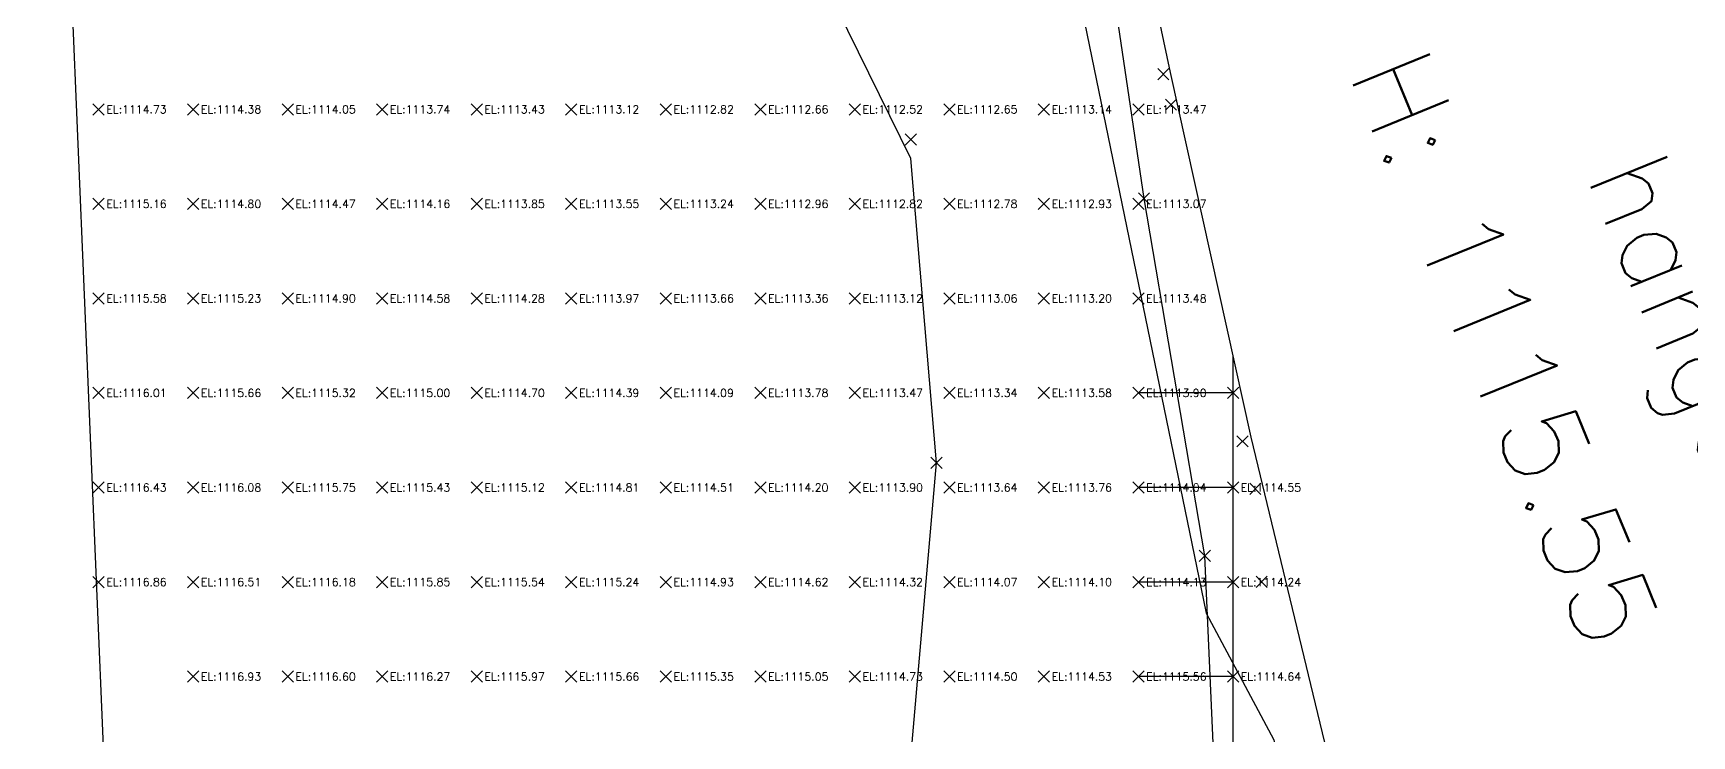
# Model space of a CAD drawing. Header units: metres. Extents: x -212 to 353850, y -37 to 356021.
# Drawn here: x 353708.1 to 353760.7, y 355938.2 to 355960.5 of the extents above; entities that cross this region are included whole.
import ezdxf

# ---------------------------------------------------------------- set-up
doc = ezdxf.new("R2010")
doc.units = ezdxf.units.M
for name, color, linetype in [('C-TINN-BNDY', 110, 'Continuous'), ('C-TOPO-TEXT', 7, 'Continuous'), ('Obs.ts.td2', 7, 'Continuous'), ('Survey.td2', 7, 'Continuous'), ('V-NODE', 1, 'Continuous')]:
    doc.layers.add(name, color=color, linetype=linetype)
doc.styles.get("Standard").update_dxf_attribs({"font": 'simplex.shx'})

# ---------------------------------------------------------------- blocks, each defined once
blk = doc.blocks.new('*U1')
at = {"color": 0, "linetype": 'ByBlock', "lineweight": -2, "transparency": 16777216}
for p, q in [((-0.71, -0.71), (0.71, 0.71)), ((-0.71, 0.71), (0.71, -0.71))]:
    blk.add_line(p, q, dxfattribs=at)
blk = doc.blocks.new('*U32', base_point=(353735.9404, 355957.0914, 1112.5336))
at = {"layer": 'V-NODE', "lineweight": -2, "xscale": 0.25, "yscale": 0.25, "zscale": 0.25}
blk.add_blockref('*U1', (353735.9404, 355957.0914, 1112.5336), dxfattribs=at)
blk = doc.blocks.new('*U33', base_point=(353743.3419, 355955.2182, 1113.0622))
at = {"layer": 'V-NODE', "lineweight": -2, "xscale": 0.25, "yscale": 0.25, "zscale": 0.25}
blk.add_blockref('*U1', (353743.3419, 355955.2182, 1113.0622), dxfattribs=at)
blk = doc.blocks.new('*U34', base_point=(353736.7538, 355946.8311, 1113.521))
at = {"layer": 'V-NODE', "lineweight": -2, "xscale": 0.25, "yscale": 0.25, "zscale": 0.25}
blk.add_blockref('*U1', (353736.7538, 355946.8311, 1113.521), dxfattribs=at)
blk = doc.blocks.new('*U35', base_point=(353745.273, 355943.8814, 1114.0365))
at = {"layer": 'V-NODE', "lineweight": -2, "xscale": 0.25, "yscale": 0.25, "zscale": 0.25}
blk.add_blockref('*U1', (353745.273, 355943.8814, 1114.0365), dxfattribs=at)
blk = doc.blocks.new('*U36', base_point=(353747.0736, 355943.0595, 1114.3385))
at = {"layer": 'V-NODE', "lineweight": -2, "xscale": 0.25, "yscale": 0.25, "zscale": 0.25}
blk.add_blockref('*U1', (353747.0736, 355943.0595, 1114.3385), dxfattribs=at)
blk = doc.blocks.new('*U1014', base_point=(353743.9531, 355959.1677, 1113.7183))
at = {"layer": 'V-NODE', "lineweight": -2, "xscale": 0.25, "yscale": 0.25, "zscale": 0.25}
blk.add_blockref('*U1', (353743.9531, 355959.1677, 1113.7183), dxfattribs=at)
blk = doc.blocks.new('*U1016', base_point=(353744.1957, 355958.1963, 1114.4037))
at = {"layer": 'V-NODE', "lineweight": -2, "xscale": 0.25, "yscale": 0.25, "zscale": 0.25}
blk.add_blockref('*U1', (353744.1957, 355958.1963, 1114.4037), dxfattribs=at)
blk = doc.blocks.new('*U1018', base_point=(353746.464, 355947.5143, 1114.4695))
at = {"layer": 'V-NODE', "lineweight": -2, "xscale": 0.25, "yscale": 0.25, "zscale": 0.25}
blk.add_blockref('*U1', (353746.464, 355947.5143, 1114.4695), dxfattribs=at)
blk = doc.blocks.new('*U1020', base_point=(353746.8729, 355946.0083, 1115.5567))
at = {"layer": 'V-NODE', "lineweight": -2, "xscale": 0.25, "yscale": 0.25, "zscale": 0.25}
blk.add_blockref('*U1', (353746.8729, 355946.0083, 1115.5567), dxfattribs=at)

msp = doc.modelspace()

# ---------------------------------------------------------------- linework, layer by layer
at = {"color": 7, "true_color": 0xffffff}
msp.add_line((353746.166, 355916.049, 1117.654), (353746.166, 355950.22, 1119.785), dxfattribs=at)
at = {"color": 3}
for points, elevation in [([(353765.504, 355917.437), (353755.544, 355919.483), (353749.674, 355920.365), (353748.276, 355921.814), (353745.66, 355935.091), (353745.273, 355943.881), (353743.342, 355955.218), (353741.07, 355970.584), (353735.705, 355971.595), (353736.209, 355975.47), (353737.494, 355977.393), (353732.698, 355979.364), (353732.597, 355979.675), (353733.348, 355981.916), (353733.926, 355982.401), (353738.331, 355986.051), (353740.916, 355987.366), (353741.48, 355987.589), (353745.243, 355988.606), (353750.265, 355988.744), (353753.191, 355988.156), (353758.338, 355986.258), (353759.048, 355984.837)], 1122.578), ([(353711.127, 355918.698), (353716.258, 355919.979), (353726.847, 355924.574), (353732.015, 355929.018), (353735.699, 355934.684), (353736.754, 355946.831), (353735.94, 355956.491), (353729.282, 355970.016), (353727.398, 355972.553), (353725.878, 355974.714), (353719.729, 355976.575), (353708.516, 355980.861)], 1120.192)]:
    msp.add_lwpolyline(points, dxfattribs=dict(at, elevation=elevation))
at = {"color": 2}
msp.add_lwpolyline([(353761.897, 355981.641), (353758.781, 355982.01), (353752.292, 355977.488), (353751.711, 355972.573), (353744.551, 355970.094), (353739.753, 355969.1), (353745.312, 355942.065), (353747.464, 355938.046), (353750.459, 355923.562), (353751.456, 355923.769), (353753.642, 355920.664), (353765.343, 355919.318)], dxfattribs=at)
at = {"color": 5, "elevation": 1116.095}
msp.add_lwpolyline([(353764.106, 355974.828), (353741.865, 355970.067), (353744.172, 355959.216), (353746.735, 355947.652), (353753.149, 355921.034), (353775.096, 355925.557), (353767.586, 355958.493)], close=True, dxfattribs=at)
at = {"color": 7, "true_color": 0xffffff, "flags": 128}
for points, elevation in [([(353746.166, 355949.049), (353743.166, 355949.049)], 1114.218), ([(353746.166, 355946.049), (353743.166, 355946.049)], 1114.55), ([(353746.166, 355943.049), (353743.166, 355943.049)], 1114.242), ([(353746.166, 355940.049), (353743.166, 355940.049)], 1114.638)]:
    msp.add_lwpolyline(points, dxfattribs=dict(at, elevation=elevation))
at = {"layer": 'C-TINN-BNDY', "color": 110, "linetype": 'Continuous', "lineweight": -3, "flags": 128}
msp.add_lwpolyline([(353775.21, 355901.71), (353712.562, 355912.758), (353711.127, 355918.698), (353708.515, 355980.861), (353708.088, 355987.489), (353740.928, 356014.282), (353747.106, 356021.152), (353750.817, 356021.263), (353812.938, 356012.175), (353824.736, 356011.206), (353848.766, 355967.131), (353822.562, 355923.469), (353819.265, 355908.41), (353816.358, 355900.54), (353810.103, 355899.834), (353796.551, 355900.083), (353789.75, 355900.539), (353783.274, 355900.812), (353775.21, 355901.71)], close=True, dxfattribs=at)
at = {"layer": 'C-TOPO-TEXT', "color": 6, "linetype": 'Continuous', "lineweight": -3}
for p, q in [((353709.986, 355957.869, 1114.735), (353710.345, 355958.229, 1114.735)), ((353709.986, 355958.229, 1114.735), (353710.345, 355957.869, 1114.735)), ((353712.986, 355957.869, 1114.378), (353713.345, 355958.229, 1114.378)), ((353712.986, 355958.229, 1114.378), (353713.345, 355957.869, 1114.378)), ((353715.986, 355957.869, 1114.045), (353716.345, 355958.229, 1114.045)), ((353715.986, 355958.229, 1114.045), (353716.345, 355957.869, 1114.045)), ((353718.986, 355957.869, 1113.737), (353719.345, 355958.229, 1113.737)), ((353718.986, 355958.229, 1113.737), (353719.345, 355957.869, 1113.737)), ((353721.986, 355957.869, 1113.43), (353722.345, 355958.229, 1113.43)), ((353721.986, 355958.229, 1113.43), (353722.345, 355957.869, 1113.43)), ((353724.986, 355957.869, 1113.124), (353725.345, 355958.229, 1113.124)), ((353724.986, 355958.229, 1113.124), (353725.345, 355957.869, 1113.124)), ((353727.986, 355957.869, 1112.818), (353728.345, 355958.229, 1112.818)), ((353727.986, 355958.229, 1112.818), (353728.345, 355957.869, 1112.818)), ((353730.986, 355957.869, 1112.656), (353731.345, 355958.229, 1112.656)), ((353730.986, 355958.229, 1112.656), (353731.345, 355957.869, 1112.656)), ((353733.986, 355957.869, 1112.519), (353734.345, 355958.229, 1112.519)), ((353733.986, 355958.229, 1112.519), (353734.345, 355957.869, 1112.519)), ((353736.986, 355957.869, 1112.65), (353737.345, 355958.229, 1112.65)), ((353736.986, 355958.229, 1112.65), (353737.345, 355957.869, 1112.65)), ((353739.986, 355957.869, 1113.138), (353740.345, 355958.229, 1113.138)), ((353739.986, 355958.229, 1113.138), (353740.345, 355957.869, 1113.138)), ((353742.986, 355957.869, 1113.465), (353743.345, 355958.229, 1113.465)), ((353742.986, 355958.229, 1113.465), (353743.345, 355957.869, 1113.465)), ((353709.986, 355954.869, 1115.159), (353710.345, 355955.229, 1115.159)), ((353709.986, 355955.229, 1115.159), (353710.345, 355954.869, 1115.159)), ((353712.986, 355954.869, 1114.804), (353713.345, 355955.229, 1114.804)), ((353712.986, 355955.229, 1114.804), (353713.345, 355954.869, 1114.804)), ((353715.986, 355954.869, 1114.471), (353716.345, 355955.229, 1114.471)), ((353715.986, 355955.229, 1114.471), (353716.345, 355954.869, 1114.471)), ((353718.986, 355954.869, 1114.159), (353719.345, 355955.229, 1114.159)), ((353718.986, 355955.229, 1114.159), (353719.345, 355954.869, 1114.159)), ((353721.986, 355954.869, 1113.853), (353722.345, 355955.229, 1113.853)), ((353721.986, 355955.229, 1113.853), (353722.345, 355954.869, 1113.853)), ((353724.986, 355954.869, 1113.547), (353725.345, 355955.229, 1113.547)), ((353724.986, 355955.229, 1113.547), (353725.345, 355954.869, 1113.547)), ((353727.986, 355954.869, 1113.24), (353728.345, 355955.229, 1113.24)), ((353727.986, 355955.229, 1113.24), (353728.345, 355954.869, 1113.24)), ((353730.986, 355954.869, 1112.955), (353731.345, 355955.229, 1112.955)), ((353730.986, 355955.229, 1112.955), (353731.345, 355954.869, 1112.955)), ((353733.986, 355954.869, 1112.819), (353734.345, 355955.229, 1112.819)), ((353733.986, 355955.229, 1112.819), (353734.345, 355954.869, 1112.819)), ((353736.986, 355954.869, 1112.781), (353737.345, 355955.229, 1112.781)), ((353736.986, 355955.229, 1112.781), (353737.345, 355954.869, 1112.781)), ((353739.986, 355954.869, 1112.925), (353740.345, 355955.229, 1112.925)), ((353739.986, 355955.229, 1112.925), (353740.345, 355954.869, 1112.925)), ((353742.986, 355954.869, 1113.069), (353743.345, 355955.229, 1113.069)), ((353742.986, 355955.229, 1113.069), (353743.345, 355954.869, 1113.069)), ((353709.986, 355951.869, 1115.584), (353710.345, 355952.229, 1115.584)), ((353709.986, 355952.229, 1115.584), (353710.345, 355951.869, 1115.584)), ((353712.986, 355951.869, 1115.23), (353713.345, 355952.229, 1115.23)), ((353712.986, 355952.229, 1115.23), (353713.345, 355951.869, 1115.23)), ((353715.986, 355951.869, 1114.897), (353716.345, 355952.229, 1114.897)), ((353715.986, 355952.229, 1114.897), (353716.345, 355951.869, 1114.897)), ((353718.986, 355951.869, 1114.582), (353719.345, 355952.229, 1114.582)), ((353718.986, 355952.229, 1114.582), (353719.345, 355951.869, 1114.582)), ((353721.986, 355951.869, 1114.276), (353722.345, 355952.229, 1114.276)), ((353721.986, 355952.229, 1114.276), (353722.345, 355951.869, 1114.276)), ((353724.986, 355951.869, 1113.969), (353725.345, 355952.229, 1113.969)), ((353724.986, 355952.229, 1113.969), (353725.345, 355951.869, 1113.969)), ((353727.986, 355951.869, 1113.663), (353728.345, 355952.229, 1113.663)), ((353727.986, 355952.229, 1113.663), (353728.345, 355951.869, 1113.663)), ((353730.986, 355951.869, 1113.357), (353731.345, 355952.229, 1113.357)), ((353730.986, 355952.229, 1113.357), (353731.345, 355951.869, 1113.357)), ((353733.986, 355951.869, 1113.118), (353734.345, 355952.229, 1113.118)), ((353733.986, 355952.229, 1113.118), (353734.345, 355951.869, 1113.118)), ((353736.986, 355951.869, 1113.059), (353737.345, 355952.229, 1113.059)), ((353736.986, 355952.229, 1113.059), (353737.345, 355951.869, 1113.059)), ((353739.986, 355951.869, 1113.203), (353740.345, 355952.229, 1113.203)), ((353739.986, 355952.229, 1113.203), (353740.345, 355951.869, 1113.203)), ((353742.986, 355951.869, 1113.484), (353743.345, 355952.229, 1113.484)), ((353742.986, 355952.229, 1113.484), (353743.345, 355951.869, 1113.484)), ((353709.986, 355948.869, 1116.009), (353710.345, 355949.229, 1116.009)), ((353709.986, 355949.229, 1116.009), (353710.345, 355948.869, 1116.009)), ((353712.986, 355948.869, 1115.656), (353713.345, 355949.229, 1115.656)), ((353712.986, 355949.229, 1115.656), (353713.345, 355948.869, 1115.656)), ((353715.986, 355948.869, 1115.323), (353716.345, 355949.229, 1115.323)), ((353715.986, 355949.229, 1115.323), (353716.345, 355948.869, 1115.323)), ((353718.986, 355948.869, 1115.005), (353719.345, 355949.229, 1115.005)), ((353718.986, 355949.229, 1115.005), (353719.345, 355948.869, 1115.005)), ((353721.986, 355948.869, 1114.698), (353722.345, 355949.229, 1114.698)), ((353721.986, 355949.229, 1114.698), (353722.345, 355948.869, 1114.698)), ((353724.986, 355948.869, 1114.392), (353725.345, 355949.229, 1114.392)), ((353724.986, 355949.229, 1114.392), (353725.345, 355948.869, 1114.392)), ((353727.986, 355948.869, 1114.086), (353728.345, 355949.229, 1114.086)), ((353727.986, 355949.229, 1114.086), (353728.345, 355948.869, 1114.086)), ((353730.986, 355948.869, 1113.779), (353731.345, 355949.229, 1113.779)), ((353730.986, 355949.229, 1113.779), (353731.345, 355948.869, 1113.779)), ((353733.986, 355948.869, 1113.473), (353734.345, 355949.229, 1113.473)), ((353733.986, 355949.229, 1113.473), (353734.345, 355948.869, 1113.473)), ((353736.986, 355948.869, 1113.336), (353737.345, 355949.229, 1113.336)), ((353736.986, 355949.229, 1113.336), (353737.345, 355948.869, 1113.336)), ((353739.986, 355948.869, 1113.579), (353740.345, 355949.229, 1113.579)), ((353739.986, 355949.229, 1113.579), (353740.345, 355948.869, 1113.579)), ((353742.986, 355948.869, 1113.902), (353743.345, 355949.229, 1113.902)), ((353742.986, 355949.229, 1113.902), (353743.345, 355948.869, 1113.902)), ((353745.986, 355948.869, 1114.218), (353746.345, 355949.229, 1114.218)), ((353745.986, 355949.229, 1114.218), (353746.345, 355948.869, 1114.218)), ((353709.986, 355945.869, 1116.433), (353710.345, 355946.229, 1116.433)), ((353709.986, 355946.229, 1116.433), (353710.345, 355945.869, 1116.433)), ((353712.986, 355945.869, 1116.082), (353713.345, 355946.229, 1116.082)), ((353712.986, 355946.229, 1116.082), (353713.345, 355945.869, 1116.082)), ((353715.986, 355945.869, 1115.749), (353716.345, 355946.229, 1115.749)), ((353715.986, 355946.229, 1115.749), (353716.345, 355945.869, 1115.749)), ((353718.986, 355945.869, 1115.427), (353719.345, 355946.229, 1115.427)), ((353718.986, 355946.229, 1115.427), (353719.345, 355945.869, 1115.427)), ((353721.986, 355945.869, 1115.121), (353722.345, 355946.229, 1115.121)), ((353721.986, 355946.229, 1115.121), (353722.345, 355945.869, 1115.121)), ((353724.986, 355945.869, 1114.815), (353725.345, 355946.229, 1114.815)), ((353724.986, 355946.229, 1114.815), (353725.345, 355945.869, 1114.815)), ((353727.986, 355945.869, 1114.508), (353728.345, 355946.229, 1114.508)), ((353727.986, 355946.229, 1114.508), (353728.345, 355945.869, 1114.508)), ((353730.986, 355945.869, 1114.202), (353731.345, 355946.229, 1114.202)), ((353730.986, 355946.229, 1114.202), (353731.345, 355945.869, 1114.202)), ((353733.986, 355945.869, 1113.895), (353734.345, 355946.229, 1113.895)), ((353733.986, 355946.229, 1113.895), (353734.345, 355945.869, 1113.895)), ((353736.986, 355945.869, 1113.637), (353737.345, 355946.229, 1113.637)), ((353736.986, 355946.229, 1113.637), (353737.345, 355945.869, 1113.637)), ((353739.986, 355945.869, 1113.763), (353740.345, 355946.229, 1113.763)), ((353739.986, 355946.229, 1113.763), (353740.345, 355945.869, 1113.763)), ((353742.986, 355945.869, 1114.037), (353743.345, 355946.229, 1114.037)), ((353742.986, 355946.229, 1114.037), (353743.345, 355945.869, 1114.037)), ((353745.986, 355945.869, 1114.55), (353746.345, 355946.229, 1114.55)), ((353745.986, 355946.229, 1114.55), (353746.345, 355945.869, 1114.55)), ((353709.986, 355942.869, 1116.858), (353710.345, 355943.229, 1116.858)), ((353709.986, 355943.229, 1116.858), (353710.345, 355942.869, 1116.858)), ((353712.986, 355942.869, 1116.508), (353713.345, 355943.229, 1116.508)), ((353712.986, 355943.229, 1116.508), (353713.345, 355942.869, 1116.508)), ((353715.986, 355942.869, 1116.175), (353716.345, 355943.229, 1116.175)), ((353715.986, 355943.229, 1116.175), (353716.345, 355942.869, 1116.175)), ((353718.986, 355942.869, 1115.85), (353719.345, 355943.229, 1115.85)), ((353718.986, 355943.229, 1115.85), (353719.345, 355942.869, 1115.85)), ((353721.986, 355942.869, 1115.544), (353722.345, 355943.229, 1115.544)), ((353721.986, 355943.229, 1115.544), (353722.345, 355942.869, 1115.544)), ((353724.986, 355942.869, 1115.237), (353725.345, 355943.229, 1115.237)), ((353724.986, 355943.229, 1115.237), (353725.345, 355942.869, 1115.237)), ((353727.986, 355942.869, 1114.931), (353728.345, 355943.229, 1114.931)), ((353727.986, 355943.229, 1114.931), (353728.345, 355942.869, 1114.931)), ((353730.986, 355942.869, 1114.624), (353731.345, 355943.229, 1114.624)), ((353730.986, 355943.229, 1114.624), (353731.345, 355942.869, 1114.624)), ((353733.986, 355942.869, 1114.318), (353734.345, 355943.229, 1114.318)), ((353733.986, 355943.229, 1114.318), (353734.345, 355942.869, 1114.318)), ((353736.986, 355942.869, 1114.067), (353737.345, 355943.229, 1114.067)), ((353736.986, 355943.229, 1114.067), (353737.345, 355942.869, 1114.067)), ((353739.986, 355942.869, 1114.1), (353740.345, 355943.229, 1114.1)), ((353739.986, 355943.229, 1114.1), (353740.345, 355942.869, 1114.1)), ((353742.986, 355942.869, 1114.133), (353743.345, 355943.229, 1114.133)), ((353742.986, 355943.229, 1114.133), (353743.345, 355942.869, 1114.133)), ((353745.986, 355942.869, 1114.242), (353746.345, 355943.229, 1114.242)), ((353745.986, 355943.229, 1114.242), (353746.345, 355942.869, 1114.242)), ((353712.986, 355939.869, 1116.934), (353713.345, 355940.229, 1116.934)), ((353712.986, 355940.229, 1116.934), (353713.345, 355939.869, 1116.934)), ((353715.986, 355939.869, 1116.601), (353716.345, 355940.229, 1116.601)), ((353715.986, 355940.229, 1116.601), (353716.345, 355939.869, 1116.601)), ((353718.986, 355939.869, 1116.273), (353719.345, 355940.229, 1116.273)), ((353718.986, 355940.229, 1116.273), (353719.345, 355939.869, 1116.273)), ((353721.986, 355939.869, 1115.966), (353722.345, 355940.229, 1115.966)), ((353721.986, 355940.229, 1115.966), (353722.345, 355939.869, 1115.966)), ((353724.986, 355939.869, 1115.66), (353725.345, 355940.229, 1115.66)), ((353724.986, 355940.229, 1115.66), (353725.345, 355939.869, 1115.66)), ((353727.986, 355939.869, 1115.353), (353728.345, 355940.229, 1115.353)), ((353727.986, 355940.229, 1115.353), (353728.345, 355939.869, 1115.353)), ((353730.986, 355939.869, 1115.047), (353731.345, 355940.229, 1115.047)), ((353730.986, 355940.229, 1115.047), (353731.345, 355939.869, 1115.047)), ((353733.986, 355939.869, 1114.727), (353734.345, 355940.229, 1114.727)), ((353733.986, 355940.229, 1114.727), (353734.345, 355939.869, 1114.727)), ((353736.986, 355939.869, 1114.496), (353737.345, 355940.229, 1114.496)), ((353736.986, 355940.229, 1114.496), (353737.345, 355939.869, 1114.496)), ((353739.986, 355939.869, 1114.529), (353740.345, 355940.229, 1114.529)), ((353739.986, 355940.229, 1114.529), (353740.345, 355939.869, 1114.529)), ((353742.986, 355939.869, 1115.559), (353743.345, 355940.229, 1115.559)), ((353742.986, 355940.229, 1115.559), (353743.345, 355939.869, 1115.559)), ((353745.986, 355939.869, 1114.638), (353746.345, 355940.229, 1114.638)), ((353745.986, 355940.229, 1114.638), (353746.345, 355939.869, 1114.638))]:
    msp.add_line(p, q, dxfattribs=at)
at = {"layer": 'Obs.ts.td2'}
for p in [(353743.953, 355959.168, 1113.718), (353744.196, 355958.196, 1114.404), (353746.464, 355947.514, 1114.469), (353746.873, 355946.008, 1115.557)]:
    msp.add_point(p, dxfattribs=at)
at = {"layer": 'Survey.td2'}
for p in [(353735.94, 355957.091, 1112.534), (353743.342, 355955.218, 1113.062), (353736.754, 355946.831, 1113.521), (353745.273, 355943.881, 1114.036), (353747.074, 355943.059, 1114.339)]:
    msp.add_point(p, dxfattribs=at)

# ---------------------------------------------------------------- block references
at = {"layer": 'V-NODE'}
for name, p in [('*U1014', (353743.953, 355959.168, 1113.718)), ('*U1016', (353744.196, 355958.196, 1114.404)), ('*U32', (353735.94, 355957.091, 1112.534)), ('*U33', (353743.342, 355955.218, 1113.062)), ('*U1018', (353746.464, 355947.514, 1114.469)), ('*U34', (353736.754, 355946.831, 1113.521)), ('*U1020', (353746.873, 355946.008, 1115.557)), ('*U35', (353745.273, 355943.881, 1114.036)), ('*U36', (353747.074, 355943.059, 1114.339))]:
    msp.add_blockref(name, p, dxfattribs=at)

# ---------------------------------------------------------------- texts
at = {"color": 6}
for s, height, p in [(' H: 1115.55', 2.61988, (353749.132, 355960.883, -31.787)), ('hangar', 2.6199, (353757.348, 355955.971, 31.787))]:
    msp.add_text(s, height=height, rotation=292.256, dxfattribs=at).set_placement(p)
at = {"layer": 'C-TOPO-TEXT', "color": 7, "linetype": 'Continuous', "lineweight": -3, "char_height": 0.254, "attachment_point": 4}
for s, insert in [('EL:1114.73', (353710.409, 355958.049, 1114.735)), ('EL:1114.38', (353713.409, 355958.049, 1114.378)), ('EL:1114.05', (353716.409, 355958.049, 1114.045)), ('EL:1113.74', (353719.409, 355958.049, 1113.737)), ('EL:1113.43', (353722.409, 355958.049, 1113.43)), ('EL:1113.12', (353725.409, 355958.049, 1113.124)), ('EL:1112.82', (353728.409, 355958.049, 1112.818)), ('EL:1112.66', (353731.409, 355958.049, 1112.656)), ('EL:1112.52', (353734.409, 355958.049, 1112.519)), ('EL:1112.65', (353737.409, 355958.049, 1112.65)), ('EL:1113.14', (353740.409, 355958.049, 1113.138)), ('EL:1113.47', (353743.409, 355958.049, 1113.465)), ('EL:1115.16', (353710.409, 355955.049, 1115.159)), ('EL:1114.80', (353713.409, 355955.049, 1114.804)), ('EL:1114.47', (353716.409, 355955.049, 1114.471)), ('EL:1114.16', (353719.409, 355955.049, 1114.159)), ('EL:1113.85', (353722.409, 355955.049, 1113.853)), ('EL:1113.55', (353725.409, 355955.049, 1113.547)), ('EL:1113.24', (353728.409, 355955.049, 1113.24)), ('EL:1112.96', (353731.409, 355955.049, 1112.955)), ('EL:1112.82', (353734.409, 355955.049, 1112.819)), ('EL:1112.78', (353737.409, 355955.049, 1112.781)), ('EL:1112.93', (353740.409, 355955.049, 1112.925)), ('EL:1113.07', (353743.409, 355955.049, 1113.069)), ('EL:1115.58', (353710.409, 355952.049, 1115.584)), ('EL:1115.23', (353713.409, 355952.049, 1115.23)), ('EL:1114.90', (353716.409, 355952.049, 1114.897)), ('EL:1114.58', (353719.409, 355952.049, 1114.582)), ('EL:1114.28', (353722.409, 355952.049, 1114.276)), ('EL:1113.97', (353725.409, 355952.049, 1113.969)), ('EL:1113.66', (353728.409, 355952.049, 1113.663)), ('EL:1113.36', (353731.409, 355952.049, 1113.357)), ('EL:1113.12', (353734.409, 355952.049, 1113.118)), ('EL:1113.06', (353737.409, 355952.049, 1113.059)), ('EL:1113.20', (353740.409, 355952.049, 1113.203)), ('EL:1113.48', (353743.409, 355952.049, 1113.484)), ('EL:1116.01', (353710.409, 355949.049, 1116.009)), ('EL:1115.66', (353713.409, 355949.049, 1115.656)), ('EL:1115.32', (353716.409, 355949.049, 1115.323)), ('EL:1115.00', (353719.409, 355949.049, 1115.005)), ('EL:1114.70', (353722.409, 355949.049, 1114.698)), ('EL:1114.39', (353725.409, 355949.049, 1114.392)), ('EL:1114.09', (353728.409, 355949.049, 1114.086)), ('EL:1113.78', (353731.409, 355949.049, 1113.779)), ('EL:1113.47', (353734.409, 355949.049, 1113.473)), ('EL:1113.34', (353737.409, 355949.049, 1113.336)), ('EL:1113.58', (353740.409, 355949.049, 1113.579)), ('EL:1113.90', (353743.409, 355949.049, 1113.902)), ('EL:1116.43', (353710.409, 355946.049, 1116.433)), ('EL:1116.08', (353713.409, 355946.049, 1116.082)), ('EL:1115.75', (353716.409, 355946.049, 1115.749)), ('EL:1115.43', (353719.409, 355946.049, 1115.427)), ('EL:1115.12', (353722.409, 355946.049, 1115.121)), ('EL:1114.81', (353725.409, 355946.049, 1114.815)), ('EL:1114.51', (353728.409, 355946.049, 1114.508)), ('EL:1114.20', (353731.409, 355946.049, 1114.202)), ('EL:1113.90', (353734.409, 355946.049, 1113.895)), ('EL:1113.64', (353737.409, 355946.049, 1113.637)), ('EL:1113.76', (353740.409, 355946.049, 1113.763)), ('EL:1114.04', (353743.409, 355946.049, 1114.037)), ('EL:1114.55', (353746.409, 355946.049, 1114.55)), ('EL:1116.86', (353710.409, 355943.049, 1116.858)), ('EL:1116.51', (353713.409, 355943.049, 1116.508)), ('EL:1116.18', (353716.409, 355943.049, 1116.175)), ('EL:1115.85', (353719.409, 355943.049, 1115.85)), ('EL:1115.54', (353722.409, 355943.049, 1115.544)), ('EL:1115.24', (353725.409, 355943.049, 1115.237)), ('EL:1114.93', (353728.409, 355943.049, 1114.931)), ('EL:1114.62', (353731.409, 355943.049, 1114.624)), ('EL:1114.32', (353734.409, 355943.049, 1114.318)), ('EL:1114.07', (353737.409, 355943.049, 1114.067)), ('EL:1114.10', (353740.409, 355943.049, 1114.1)), ('EL:1114.13', (353743.409, 355943.049, 1114.133)), ('EL:1114.24', (353746.409, 355943.049, 1114.242)), ('EL:1116.93', (353713.409, 355940.049, 1116.934)), ('EL:1116.60', (353716.409, 355940.049, 1116.601)), ('EL:1116.27', (353719.409, 355940.049, 1116.273)), ('EL:1115.97', (353722.409, 355940.049, 1115.966)), ('EL:1115.66', (353725.409, 355940.049, 1115.66)), ('EL:1115.35', (353728.409, 355940.049, 1115.353)), ('EL:1115.05', (353731.409, 355940.049, 1115.047)), ('EL:1114.73', (353734.409, 355940.049, 1114.727)), ('EL:1114.50', (353737.409, 355940.049, 1114.496)), ('EL:1114.53', (353740.409, 355940.049, 1114.529)), ('EL:1115.56', (353743.409, 355940.049, 1115.559)), ('EL:1114.64', (353746.409, 355940.049, 1114.638))]:
    msp.add_mtext(s, dxfattribs=dict(at, insert=insert))

doc.saveas('drawing.dxf')
